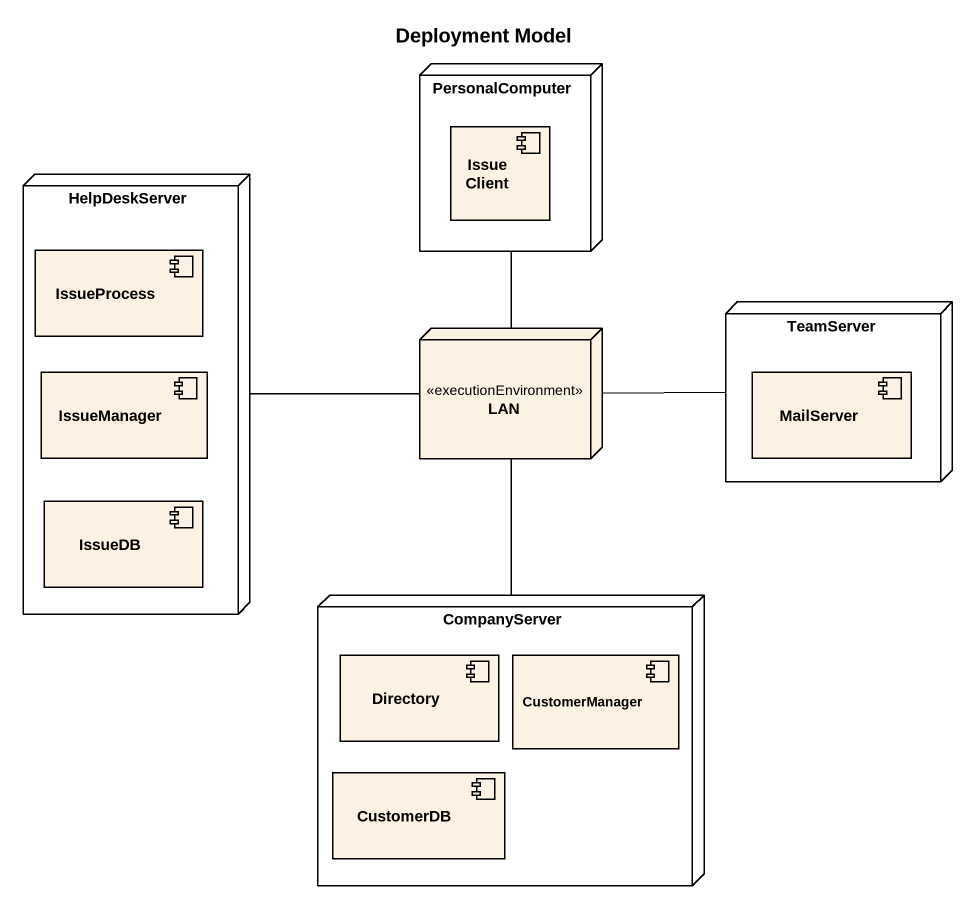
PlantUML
@startuml
title Deployment Model
node PersonalComputer {
  component IssueClient
}
node HelpDeskServer {
  component IssueProcess
  component IssueManager
  component IssueDB
}
node TeamServer {
  component MailServer
}
node LAN <<executionEnvironment>>
node CompanyServer {
  component Directory
  component CustomerManager
  component CustomerDB
}
LAN -up- PersonalComputer
LAN -left- HelpDeskServer
LAN -right- TeamServer
LAN -- CompanyServer
@enduml
